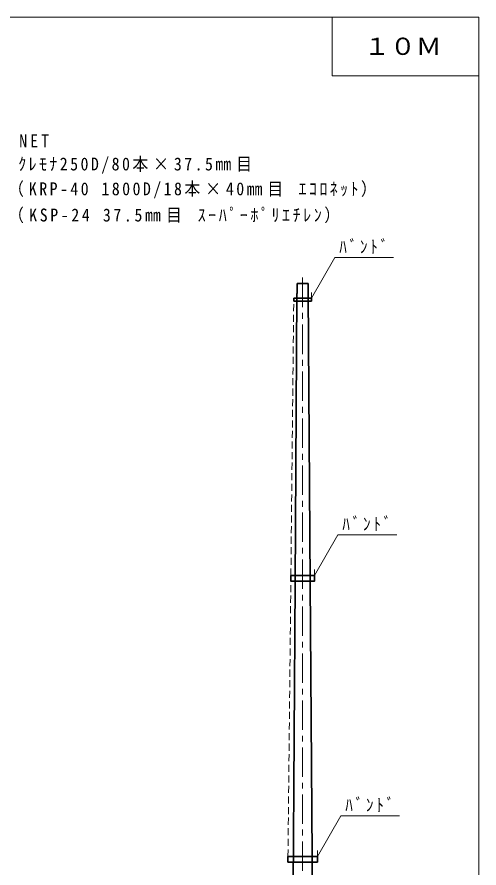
# Model space of a CAD drawing. Units: millimetres, scale not verified. Extents: x -19014 to 17986, y -10093 to 14907.
# Drawn here: x 10127 to 17986, y 416 to 14907 of the extents above; entities that cross this region are included whole.
import ezdxf
from ezdxf.enums import TextEntityAlignment as Align

# ---------------------------------------------------------------- set-up
doc = ezdxf.new("R2010")
doc.units = ezdxf.units.MM
doc.header["$LTSCALE"] = 100
doc.linetypes.add('CHAIN1', pattern=[8, 5, -1, 1, -1])
doc.linetypes.add('DASHED1', pattern=[1.8, 1.2, -0.6])
for name, color, linetype, lineweight in [('0-0_パイプ', 7, 'Continuous', 35), ('0-4_ハッチ', 5, 'Continuous', 9), ('0-5_枠', 7, 'Continuous', 18), ('0-6_仕上', 4, 'Continuous', 9)]:
    doc.layers.add(name, color=color, linetype=linetype, lineweight=lineweight)
doc.styles.add('ＭＳ ゴシック', font='')
doc.styles.get('ＭＳ ゴシック').set_extended_font_data('MS Gothic')

msp = doc.modelspace()

# ---------------------------------------------------------------- linework, layer by layer
at = {"layer": '0-0_パイプ', "color": 4, "linetype": 'CHAIN1', "lineweight": 9}
msp.add_line((14986.5, 10468.4), (14986.5, -4510.4), dxfattribs=at)
at = {"layer": '0-0_パイプ'}
for p, q in [((14892.4, 10368.4), (14891.2, 10198.4)), ((14892.4, 10368.4), (15081, 10368.4)), ((15082.2, 10198.4), (15081, 10368.4)), ((14890.6, 10198.4), (14857.7, 5268.4)), ((15115.6, 5268.4), (15082.8, 10198.4)), ((14834.5, 10118.4), (15134.5, 10118.4)), ((14834.5, 10068.4), (14834.5, 10118.4)), ((14834.5, 10068.4), (15007.6, 10068.4)), ((15009.5, 10068.4), (15134.5, 10068.4)), ((15134.5, 10118.4), (15134.5, 10068.4)), ((14857.7, 5268.4), (14822.7, -6.6)), ((15146.6, 618.4), (15115.6, 5268.4)), ((14736.7, 513.4), (14736.7, 613.4)), ((15150.7, -6.6), (15146, 700.9)), ((15236.7, 513.4), (14736.7, 513.4))]:
    msp.add_line(p, q, dxfattribs=at)
msp.add_lwpolyline([(14786.7, 5298.4), (14786.7, 5398.4), (15186.7, 5398.4), (15186.7, 5298.4)], close=True, dxfattribs=at)
msp.add_lwpolyline([(14736.7, 613.4), (15236.7, 613.4), (15236.7, 513.4)], dxfattribs=at)
at = {"layer": '0-4_ハッチ', "linetype": 'DASHED1'}
for p, q in [((14786.7, 5398.4), (14834.5, 10068.4)), ((14736.7, 613.4), (14786.7, 5298.4))]:
    msp.add_line(p, q, dxfattribs=at)
at = {"layer": '0-5_枠', "color": 2}
for p, q in [((-19013.5, 14906.8), (17986.5, 14906.8)), ((15486.5, 13906.8), (15486.5, 14906.8)), ((17986.5, 14906.8), (17986.5, -10093.2)), ((15486.5, 13906.8), (17986.5, 13906.8))]:
    msp.add_line(p, q, dxfattribs=at)
at = {"layer": '0-6_仕上'}
for p, q in [((15134.5, 10118.4), (15534.5, 10811.2)), ((15534.5, 10811.2), (16534.5, 10811.2)), ((15134.5, 10118.4), (15134.5, 10218.4)), ((15186.7, 5398.4), (15586.7, 6091.2)), ((15586.7, 6091.2), (16586.7, 6091.2)), ((15186.7, 5398.4), (15186.7, 5498.4)), ((15236.7, 613.4), (15636.7, 1306.2)), ((15636.7, 1306.2), (16636.7, 1306.2)), ((15236.7, 613.4), (15236.7, 713.4))]:
    msp.add_line(p, q, dxfattribs=at)

# ---------------------------------------------------------------- texts
at = {"layer": '0-5_枠', "style": 'ＭＳ ゴシック', "width": 1.1}
msp.add_text('１０Ｍ', height=293.3, dxfattribs=at).set_placement((16031.6, 14173.6), align=Align.BOTTOM_LEFT)
at = {"layer": '0-5_枠', "char_height": 219.9, "attachment_point": 7, "style": 'ＭＳ ゴシック'}
for s, insert in [('\\T1.38;\\W0.9;NET', (10165, 12688)), ('\\T1.31;\\W0.9;ｸﾚﾓﾅ250D/80本×37.5㎜目', (10147.9, 12240.9)), ('\\T1.31;\\W0.9;（KRP-40\\~1800D/18本×40㎜目\\~ｴｺﾛﾈｯﾄ）', (9975.4, 11817.9)), ('\\T1.33;\\W0.9;（KSP-24\\~37.5㎜目\\~ｽｰﾊﾟｰﾎﾟﾘｴﾁﾚﾝ）', (9975.4, 11396.4))]:
    msp.add_mtext(s, dxfattribs=dict(at, insert=insert))
at = {"layer": '0-6_仕上', "color": 7, "char_height": 219.9, "attachment_point": 7, "style": 'ＭＳ ゴシック'}
for insert in [(15610.2, 10877), (15662.4, 6157), (15712.4, 1372)]:
    msp.add_mtext('\\T1.38;\\W0.85;ﾊﾞﾝﾄﾞ', dxfattribs=dict(at, insert=insert))

doc.saveas('drawing.dxf')
